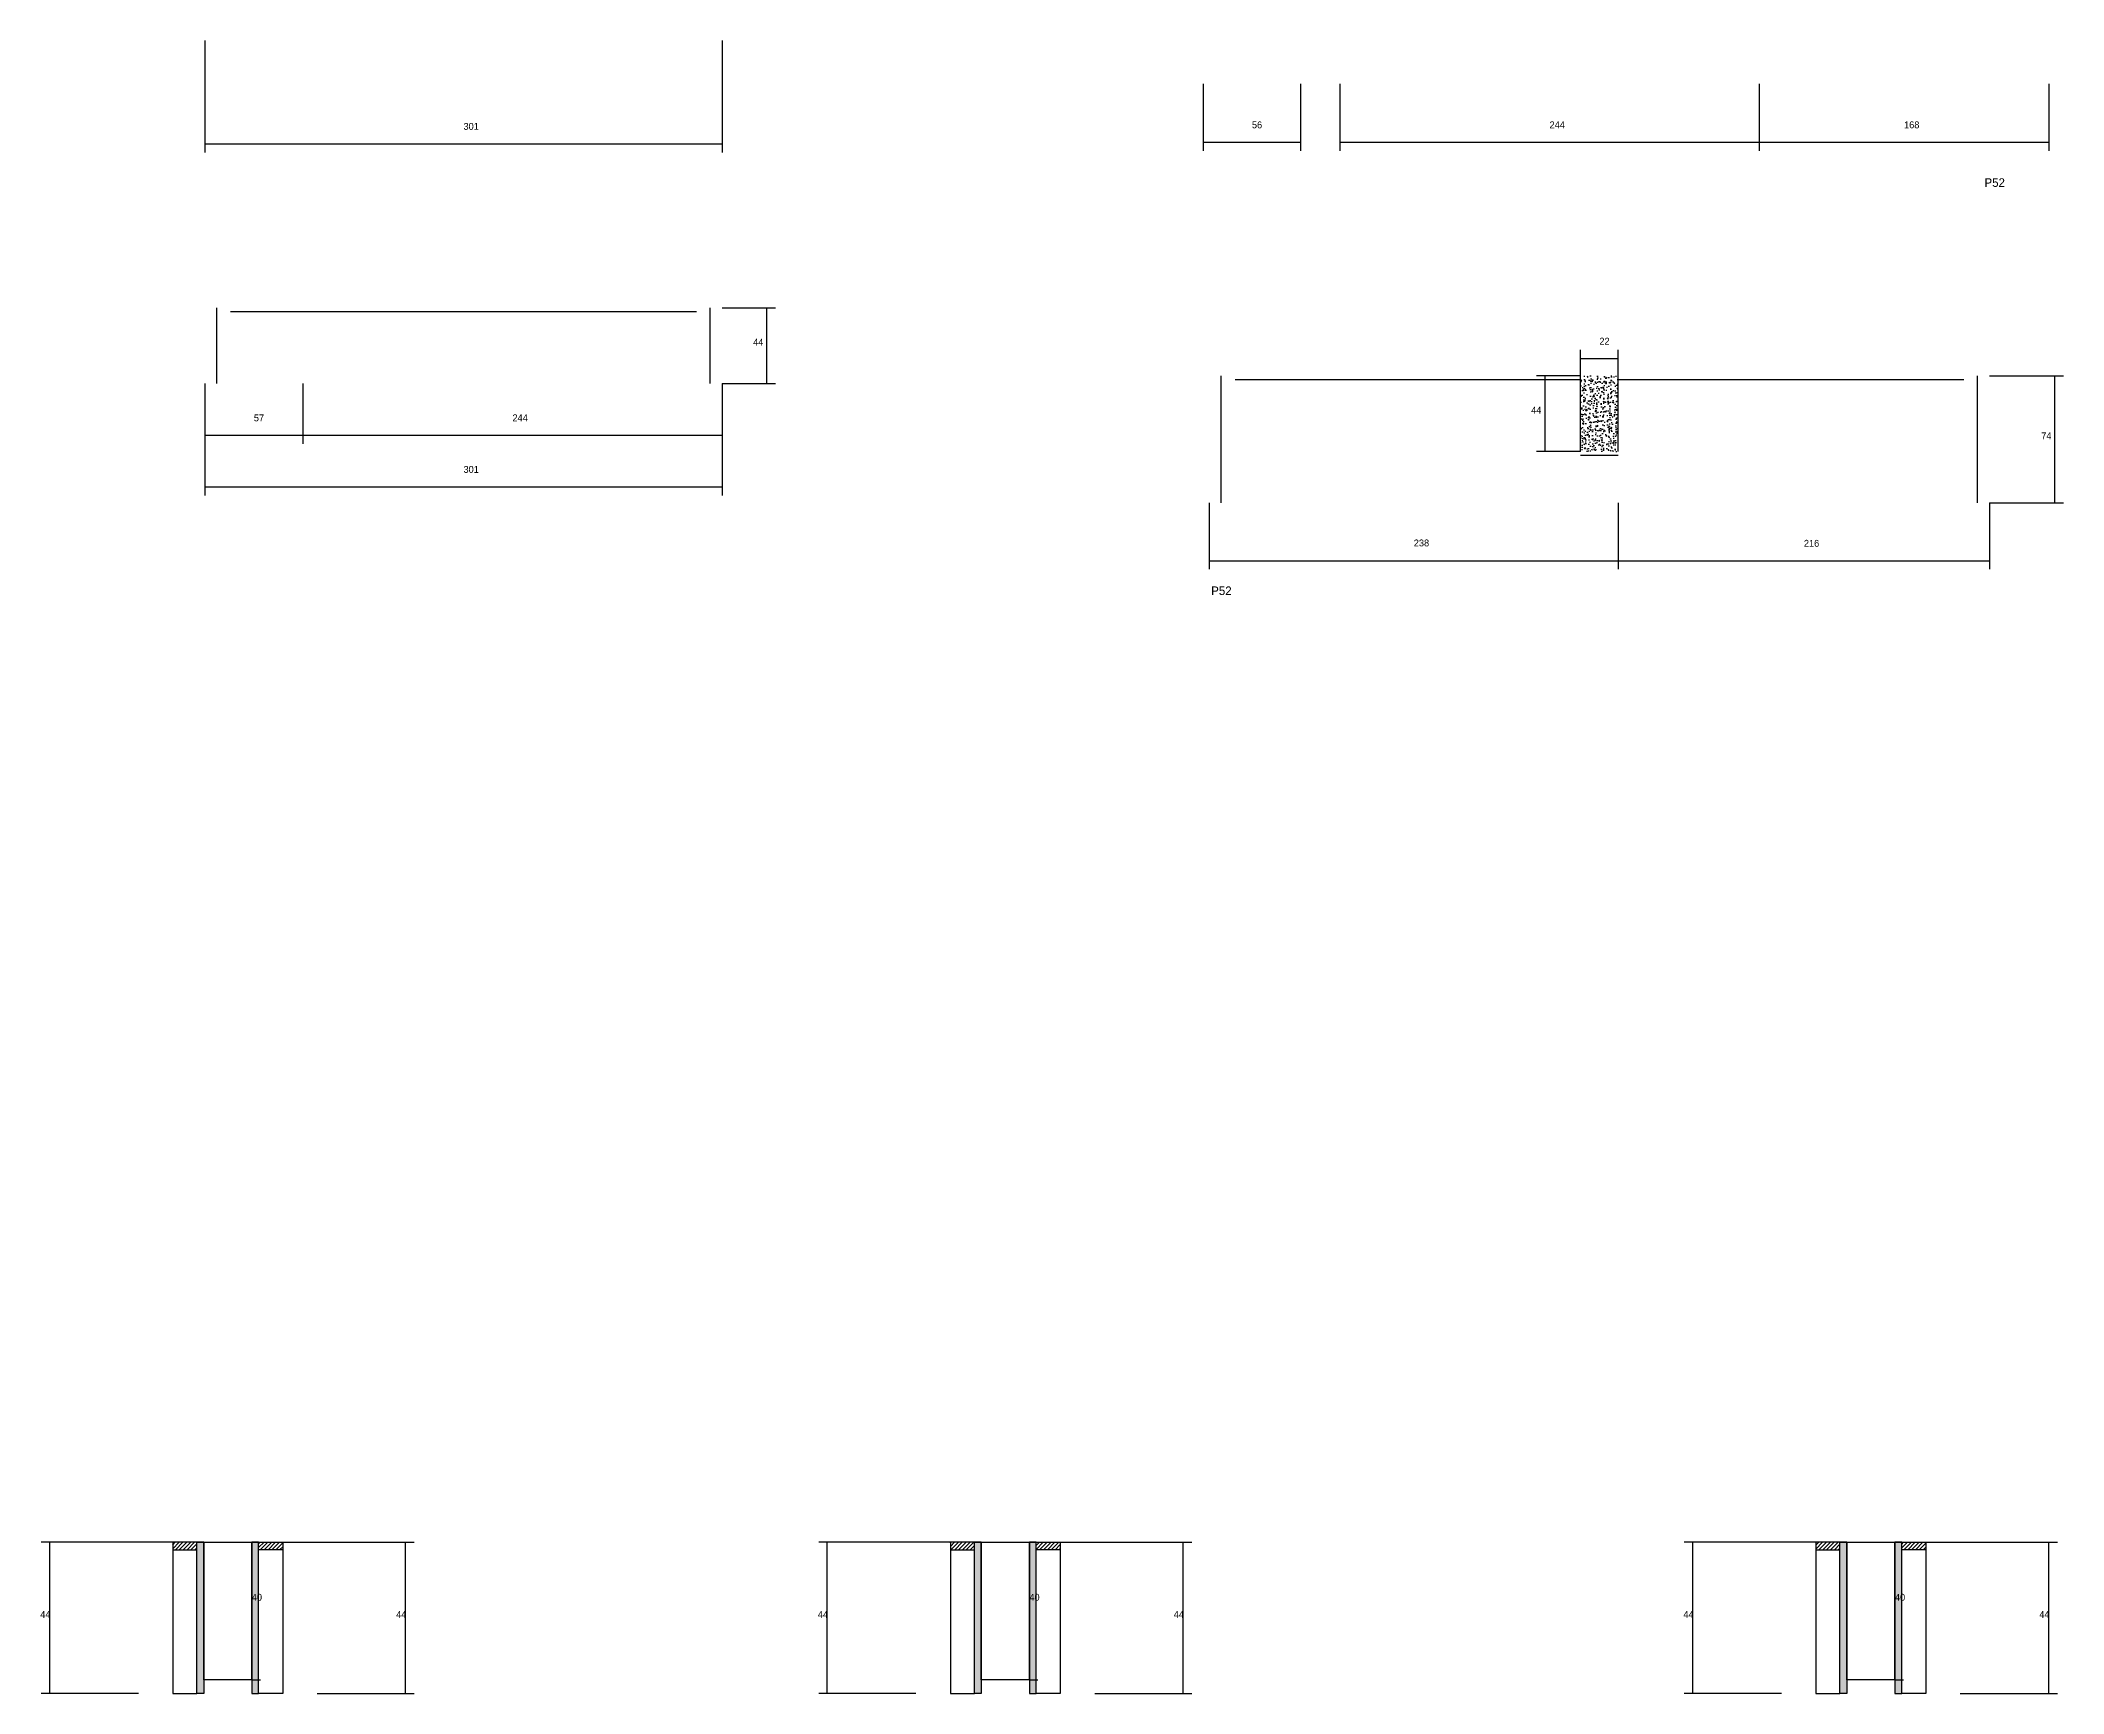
# Model space of a CAD drawing. Header units: metres. Extents: x 137287 to 143227, y 29598 to 30602.
# Drawn here: x 142049 to 143227, y 29638 to 30600 of the extents above; entities that cross this region are included whole.
import ezdxf

# ---------------------------------------------------------------- set-up
doc = ezdxf.new("R2010")
doc.units = ezdxf.units.M
for name, color, linetype in [('CONCRETO', 251, 'Continuous'), ('COTA', 241, 'Continuous'), ('Hachura', 253, 'Continuous'), ('Madeira', 126, 'Continuous'), ('NOMENCLATURA', 7, 'Continuous'), ('Painéis', 200, 'Continuous'), ('SARR_2.2x7', 40, 'Continuous')]:
    doc.layers.add(name, color=color, linetype=linetype)

msp = doc.modelspace()

# ---------------------------------------------------------------- hatches: boundary and pattern name
at = {"layer": 'COTA'}
h = msp.add_hatch(dxfattribs=at)
h.set_pattern_fill('AR-CONC', scale=0.03)
h.paths.add_polyline_path([(142945.6, 30405.3), (142945.6, 30361.3), (142967.6, 30361.3), (142967.6, 30405.3)])
at = {"layer": 'Hachura'}
h = msp.add_hatch(dxfattribs=at)
h.set_pattern_fill('ANSI31', scale=0.5)
h.paths.add_polyline_path([(142140.4, 29722.1), (142140.4, 29726.5), (142140.4, 29726.5), (142126.4, 29726.5), (142126.4, 29726.5), (142126.4, 29722.1), (142126.4, 29722.1), (142140.4, 29722.1)])
h = msp.add_hatch(color=8, dxfattribs=at)
h.dxf.hatch_style = 1
h.paths.add_polyline_path([(142140.4, 29726.5), (142144.4, 29726.5), (142144.4, 29726.5), (142144.4, 29638.5), (142144.4, 29638.5), (142140.4, 29638.5), (142140.4, 29638.5), (142140.4, 29726.5)])
h = msp.add_hatch(color=8, dxfattribs=at)
h.dxf.hatch_style = 1
h.paths.add_polyline_path([(142176.4, 29726.5), (142172.4, 29726.5), (142172.4, 29726.5), (142172.4, 29638.5), (142172.4, 29638.5), (142176.4, 29638.5), (142176.4, 29638.5), (142176.4, 29726.5)])
h = msp.add_hatch(dxfattribs=at)
h.set_pattern_fill('ANSI31', scale=0.5)
h.paths.add_polyline_path([(142176.4, 29722.1), (142176.4, 29726.5), (142176.4, 29726.5), (142190.4, 29726.5), (142190.4, 29726.5), (142190.4, 29722.1), (142190.4, 29722.1), (142176.4, 29722.1)])
h = msp.add_hatch(dxfattribs=at)
h.set_pattern_fill('ANSI31', scale=0.5)
h.paths.add_polyline_path([(142592.9, 29722.1), (142592.9, 29726.5), (142592.9, 29726.5), (142578.9, 29726.5), (142578.9, 29726.5), (142578.9, 29722.1), (142578.9, 29722.1), (142592.9, 29722.1)])
h = msp.add_hatch(color=8, dxfattribs=at)
h.dxf.hatch_style = 1
h.paths.add_polyline_path([(142592.9, 29726.5), (142596.9, 29726.5), (142596.9, 29726.5), (142596.9, 29638.5), (142596.9, 29638.5), (142592.9, 29638.5), (142592.9, 29638.5), (142592.9, 29726.5)])
h = msp.add_hatch(color=8, dxfattribs=at)
h.dxf.hatch_style = 1
h.paths.add_polyline_path([(142628.9, 29726.5), (142624.9, 29726.5), (142624.9, 29726.5), (142624.9, 29638.5), (142624.9, 29638.5), (142628.9, 29638.5), (142628.9, 29638.5), (142628.9, 29726.5)])
h = msp.add_hatch(dxfattribs=at)
h.set_pattern_fill('ANSI31', scale=0.5)
h.paths.add_polyline_path([(142628.9, 29722.1), (142628.9, 29726.5), (142628.9, 29726.5), (142642.9, 29726.5), (142642.9, 29726.5), (142642.9, 29722.1), (142642.9, 29722.1), (142628.9, 29722.1)])
h = msp.add_hatch(dxfattribs=at)
h.set_pattern_fill('ANSI31', scale=0.5)
h.paths.add_polyline_path([(143096.6, 29722.1), (143096.6, 29726.5), (143096.6, 29726.5), (143082.6, 29726.5), (143082.6, 29726.5), (143082.6, 29722.1), (143082.6, 29722.1), (143096.6, 29722.1)])
h = msp.add_hatch(color=8, dxfattribs=at)
h.dxf.hatch_style = 1
h.paths.add_polyline_path([(143096.6, 29726.5), (143100.6, 29726.5), (143100.6, 29726.5), (143100.6, 29638.5), (143100.6, 29638.5), (143096.6, 29638.5), (143096.6, 29638.5), (143096.6, 29726.5)])
h = msp.add_hatch(color=8, dxfattribs=at)
h.dxf.hatch_style = 1
h.paths.add_polyline_path([(143132.6, 29726.5), (143128.6, 29726.5), (143128.6, 29726.5), (143128.6, 29638.5), (143128.6, 29638.5), (143132.6, 29638.5), (143132.6, 29638.5), (143132.6, 29726.5)])
h = msp.add_hatch(dxfattribs=at)
h.set_pattern_fill('ANSI31', scale=0.5)
h.paths.add_polyline_path([(143132.6, 29722.1), (143132.6, 29726.5), (143132.6, 29726.5), (143146.6, 29726.5), (143146.6, 29726.5), (143146.6, 29722.1), (143146.6, 29722.1), (143132.6, 29722.1)])

# ---------------------------------------------------------------- linework, layer by layer
at = {"layer": 'CONCRETO'}
for points in [[(142144.4, 29726.5), (142144.4, 29726.5), (142144.4, 29726.5), (142144.4, 29726.5), (142172.4, 29726.5), (142172.4, 29726.5), (142172.4, 29726.5), (142172.4, 29646.5), (142144.4, 29646.5), (142144.4, 29726.5)], [(142596.9, 29726.5), (142596.9, 29726.5), (142596.9, 29726.5), (142596.9, 29726.5), (142624.9, 29726.5), (142624.9, 29726.5), (142624.9, 29726.5), (142624.9, 29646.5), (142596.9, 29646.5), (142596.9, 29726.5)], [(143100.6, 29726.5), (143100.6, 29726.5), (143100.6, 29726.5), (143100.6, 29726.5), (143128.6, 29726.5), (143128.6, 29726.5), (143128.6, 29726.5), (143128.6, 29646.5), (143100.6, 29646.5), (143100.6, 29726.5)]]:
    msp.add_lwpolyline(points, close=True, dxfattribs=at)
at = {"layer": 'COTA'}
for p, q in [((142145.1, 30600.4), (142145.1, 30535.2)), ((142446.1, 30600.4), (142446.1, 30535.2)), ((142726.1, 30575.2), (142726.1, 30536.2)), ((142782.6, 30575.2), (142782.6, 30536.2)), ((142805.6, 30575.2), (142805.6, 30536.2)), ((143049.6, 30575.2), (143049.6, 30536.2)), ((143049.6, 30575.2), (143049.6, 30536.2)), ((143218.1, 30575.2), (143218.1, 30536.2)), ((142145.1, 30540.2), (142446.1, 30540.2)), ((142726.1, 30541.2), (142782.6, 30541.2)), ((142805.6, 30541.2), (143049.6, 30541.2)), ((143049.6, 30541.2), (143218.1, 30541.2)), ((142446.1, 30444.8), (142477.2, 30444.8)), ((142472.2, 30400.8), (142472.2, 30444.8)), ((142945.6, 30361.3), (142945.6, 30420.4)), ((142945.6, 30415.4), (142967.6, 30415.4)), ((142967.6, 30361.3), (142967.6, 30420.4)), ((142145.1, 30400.8), (142145.1, 30335.6)), ((142145.1, 30400.8), (142145.1, 30365.7)), ((142202.1, 30400.8), (142202.1, 30365.7)), ((142202.1, 30400.8), (142202.1, 30365.7)), ((142446.1, 30400.8), (142446.1, 30335.6)), ((142446.1, 30400.8), (142446.1, 30365.7)), ((142446.1, 30400.8), (142477.2, 30400.8)), ((142945.6, 30405.3), (142920, 30405.3)), ((142925, 30361.3), (142925, 30405.3)), ((143183.6, 30405.3), (143226.7, 30405.3)), ((143221.7, 30331.3), (143221.7, 30405.3)), ((142145.1, 30370.7), (142202.1, 30370.7)), ((142202.1, 30370.7), (142446.1, 30370.7)), ((142945.6, 30361.3), (142920, 30361.3)), ((142145.1, 30340.6), (142446.1, 30340.6)), ((142729.6, 30331.3), (142729.6, 30292.7)), ((142967.6, 30331.3), (142967.6, 30292.7)), ((142967.6, 30331.3), (142967.6, 30292.7)), ((143183.6, 30331.3), (143226.7, 30331.3)), ((143183.6, 30331.3), (143183.6, 30292.7)), ((142729.6, 30297.7), (142967.6, 30297.7)), ((142967.6, 30297.7), (143183.6, 30297.7)), ((142144.4, 29726.5), (142049.8, 29726.5)), ((142054.8, 29638.5), (142054.8, 29726.5)), ((142172.4, 29646.5), (142172.4, 29726.5)), ((142172.4, 29726.5), (142177.4, 29726.5)), ((142190.4, 29726.5), (142266.9, 29726.5)), ((142261.9, 29638.5), (142261.9, 29726.5)), ((142596.9, 29726.5), (142502.3, 29726.5)), ((142507.3, 29638.5), (142507.3, 29726.5)), ((142624.9, 29646.5), (142624.9, 29726.5)), ((142624.9, 29726.5), (142629.9, 29726.5)), ((142642.9, 29726.5), (142719.4, 29726.5)), ((142714.4, 29638.5), (142714.4, 29726.5)), ((143100.6, 29726.5), (143006, 29726.5)), ((143011, 29638.5), (143011, 29726.5)), ((143128.6, 29646.5), (143128.6, 29726.5)), ((143128.6, 29726.5), (143133.6, 29726.5)), ((143146.6, 29726.5), (143223.1, 29726.5)), ((143218.1, 29638.5), (143218.1, 29726.5)), ((142172.4, 29646.5), (142177.4, 29646.5)), ((142624.9, 29646.5), (142629.9, 29646.5)), ((143128.6, 29646.5), (143133.6, 29646.5)), ((142106.4, 29638.5), (142049.8, 29638.5)), ((142210.4, 29638.5), (142266.9, 29638.5)), ((142558.9, 29638.5), (142502.3, 29638.5)), ((142662.9, 29638.5), (142719.4, 29638.5)), ((143062.6, 29638.5), (143006, 29638.5)), ((143166.6, 29638.5), (143223.1, 29638.5))]:
    msp.add_line(p, q, dxfattribs=at)
at = {"layer": 'Madeira'}
for points in [[(142140.4, 29722.1), (142140.4, 29726.5), (142126.4, 29726.5), (142126.4, 29722.1)], [(142140.4, 29726.5), (142126.4, 29726.5), (142126.4, 29638.5), (142140.4, 29638.5)], [(142176.4, 29722.1), (142176.4, 29726.5), (142190.4, 29726.5), (142190.4, 29722.1)], [(142176.4, 29726.5), (142190.4, 29726.5), (142190.4, 29638.5), (142176.4, 29638.5)], [(142592.9, 29722.1), (142592.9, 29726.5), (142578.9, 29726.5), (142578.9, 29722.1)], [(142592.9, 29726.5), (142578.9, 29726.5), (142578.9, 29638.5), (142592.9, 29638.5)], [(142628.9, 29722.1), (142628.9, 29726.5), (142642.9, 29726.5), (142642.9, 29722.1)], [(142628.9, 29726.5), (142642.9, 29726.5), (142642.9, 29638.5), (142628.9, 29638.5)], [(143096.6, 29722.1), (143096.6, 29726.5), (143082.6, 29726.5), (143082.6, 29722.1)], [(143096.6, 29726.5), (143082.6, 29726.5), (143082.6, 29638.5), (143096.6, 29638.5)], [(143132.6, 29722.1), (143132.6, 29726.5), (143146.6, 29726.5), (143146.6, 29722.1)], [(143132.6, 29726.5), (143146.6, 29726.5), (143146.6, 29638.5), (143132.6, 29638.5)]]:
    msp.add_lwpolyline(points, close=True, dxfattribs=at)
at = {"layer": 'Painéis'}
for points in [[(142140.4, 29726.5), (142144.4, 29726.5), (142144.4, 29638.5), (142140.4, 29638.5)], [(142176.4, 29726.5), (142172.4, 29726.5), (142172.4, 29638.5), (142176.4, 29638.5)], [(142592.9, 29726.5), (142596.9, 29726.5), (142596.9, 29638.5), (142592.9, 29638.5)], [(142628.9, 29726.5), (142624.9, 29726.5), (142624.9, 29638.5), (142628.9, 29638.5)], [(143096.6, 29726.5), (143100.6, 29726.5), (143100.6, 29638.5), (143096.6, 29638.5)], [(143132.6, 29726.5), (143128.6, 29726.5), (143128.6, 29638.5), (143132.6, 29638.5)]]:
    msp.add_lwpolyline(points, close=True, dxfattribs=at)
at = {"layer": 'SARR_2.2x7'}
for p, q in [((142152.1, 30400.8), (142152.1, 30444.8)), ((142439.1, 30400.8), (142439.1, 30444.8)), ((142160.1, 30442.6), (142202.1, 30442.6)), ((142202.1, 30442.6), (142431.1, 30442.6)), ((142736.6, 30331.3), (142736.6, 30405.3)), ((142744.6, 30403.1), (142945.6, 30403.1)), ((142967.6, 30403.1), (143168.6, 30403.1)), ((143176.6, 30331.3), (143176.6, 30405.3)), ((142945.6, 30359.1), (142967.6, 30359.1))]:
    msp.add_line(p, q, dxfattribs=at)

# ---------------------------------------------------------------- texts
at = {"layer": 'COTA'}
for s, p in [('301', (142295.6, 30548.4)), ('56', (142754.4, 30549.3)), ('244', (142927.6, 30549.3)), ('168', (143133.9, 30549.3)), ('44', (142464.1, 30422.8)), ('22', (142956.6, 30423.4)), ('44', (142916.9, 30383.3)), ('57', (142173.6, 30378.8)), ('244', (142324.1, 30378.8)), ('74', (143213.7, 30368.3)), ('301', (142295.6, 30348.8)), ('238', (142848.6, 30306)), ('216', (143075.6, 30305.8)), ('40', (142172.4, 29692.5)), ('40', (142624.9, 29692.5)), ('40', (143128.6, 29692.5)), ('44', (142049.3, 29682.5)), ('44', (142256.4, 29682.5)), ('44', (142501.8, 29682.5)), ('44', (142708.9, 29682.5)), ('44', (143005.5, 29682.5)), ('44', (143212.6, 29682.5))]:
    msp.add_text(s, height=4, dxfattribs=at).set_placement(p)
at = {"layer": 'NOMENCLATURA'}
for p in [(143180.7, 30515.2), (142730.7, 30277.7)]:
    msp.add_text('P52', height=5, dxfattribs=at).set_placement(p)

doc.saveas('drawing.dxf')
